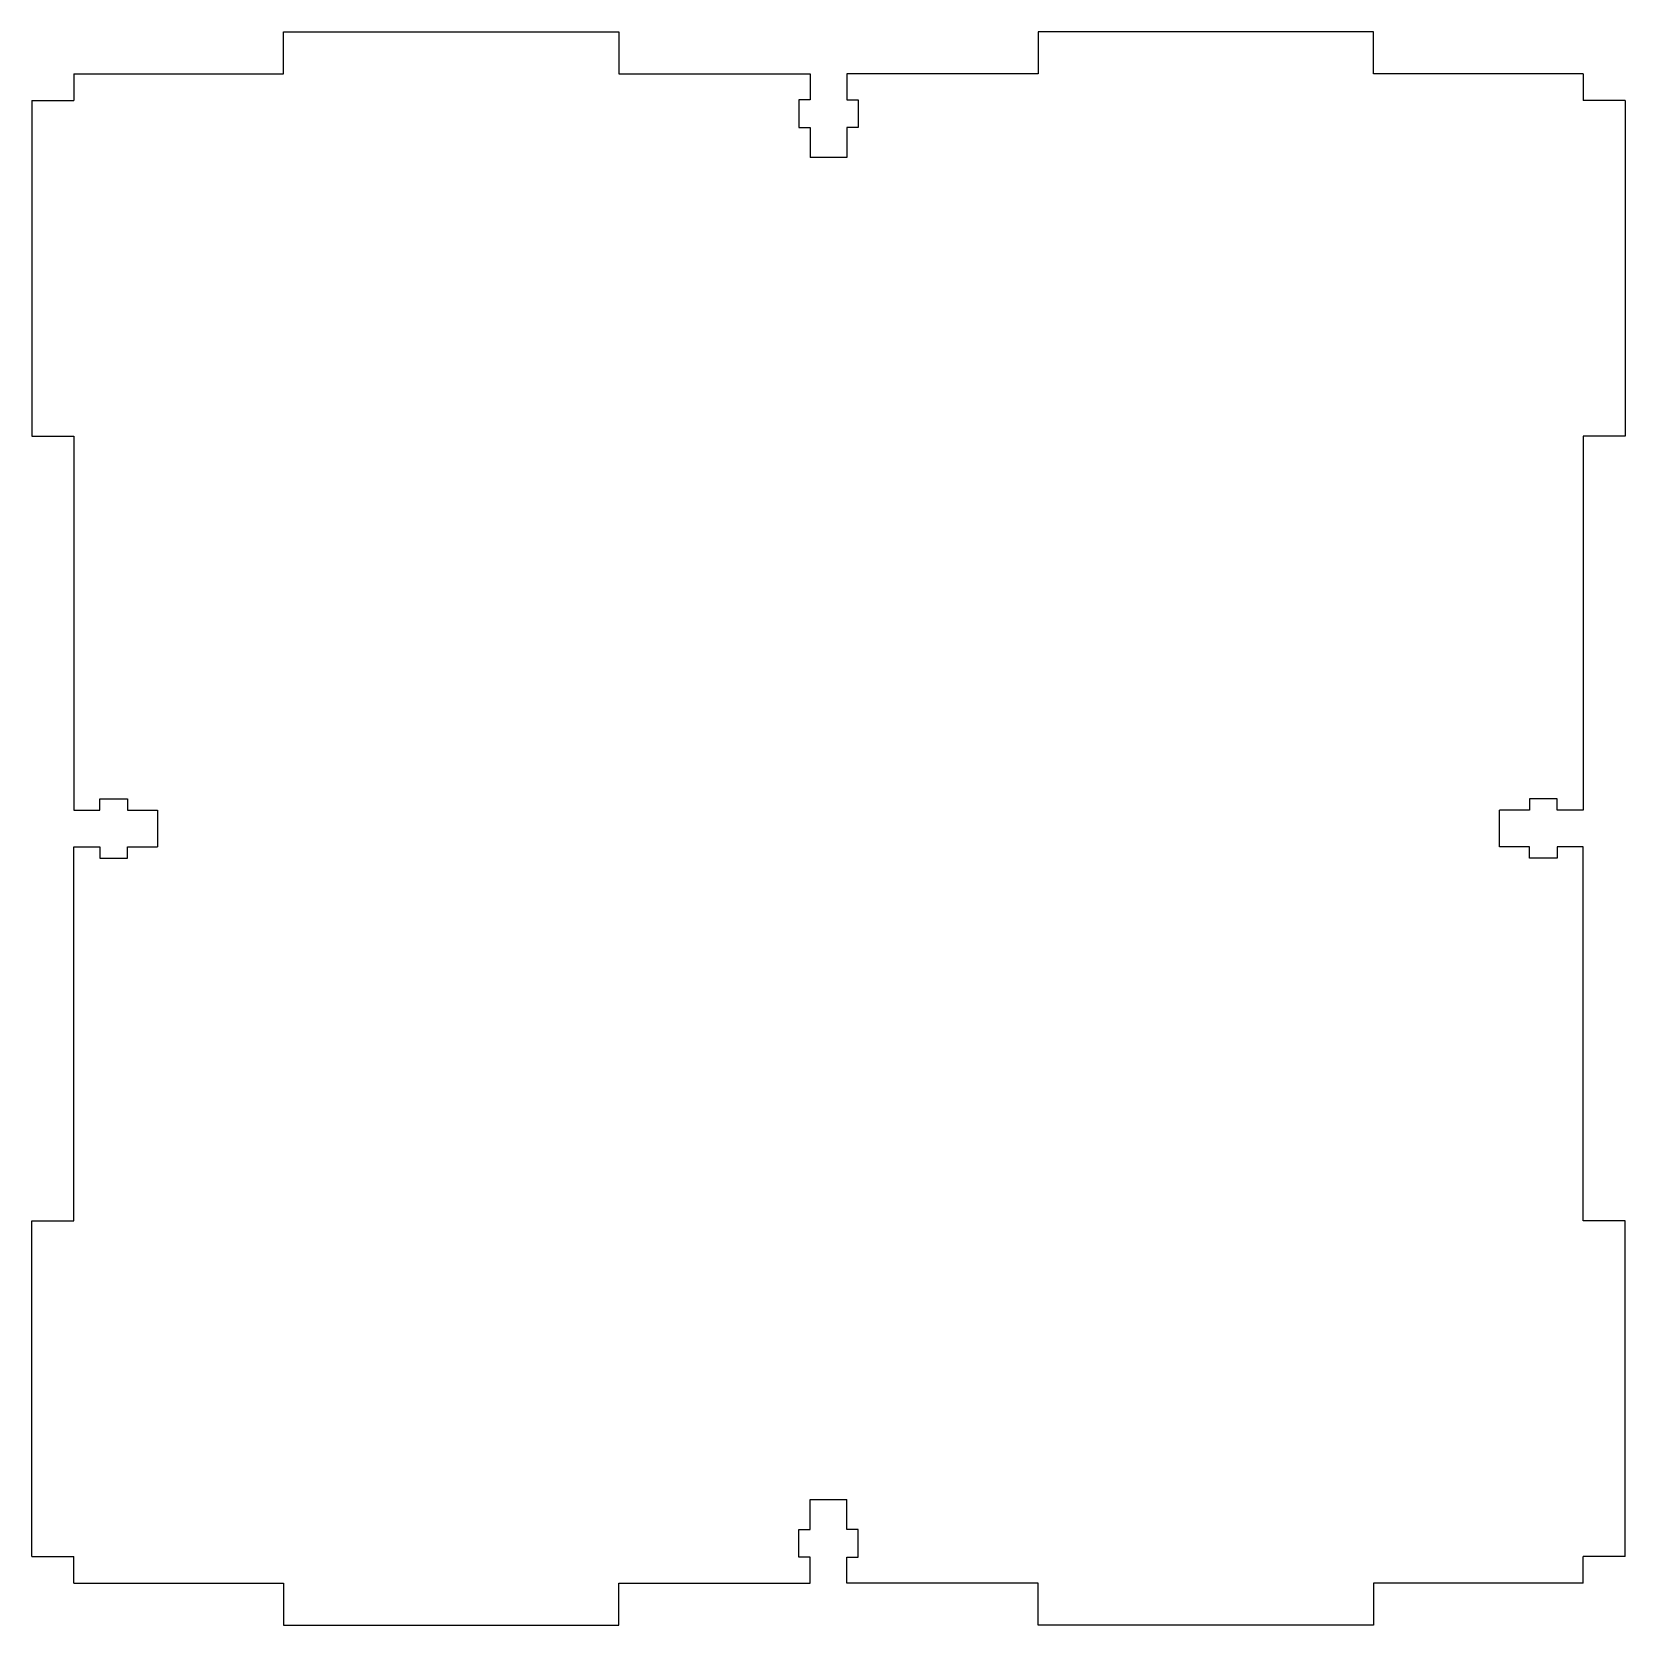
# Model space of a CAD drawing. Extents: x -95 to 95, y -95 to 95.
import ezdxf

# ---------------------------------------------------------------- set-up
doc = ezdxf.new("R2010")
doc.units = 0
doc.header["$MEASUREMENT"] = 0
doc.layers.add('VISIBLE', color=7, linetype='CONTINUOUS')

msp = doc.modelspace()

# ---------------------------------------------------------------- linework, layer by layer
at = {"layer": 'VISIBLE'}
for p, q in [((-65, 95), (-25, 95)), ((-65, 90), (-65, 95)), ((-25, 95), (-25, 90)), ((65, 95), (25, 95)), ((25, 95), (25, 90)), ((65, 90), (65, 95)), ((-90, 90), (-65, 90)), ((-90, 90), (-90, 86.8)), ((-25, 90), (-2.2, 90)), ((-2.2, 90), (-2.2, 86.9)), ((25, 90), (2.2, 90)), ((2.2, 90), (2.2, 86.9)), ((90, 90), (65, 90)), ((90, 90), (90, 86.8)), ((-95, 86.8), (-90, 86.8)), ((-95, 86.8), (-95, 46.8)), ((-3.55, 86.9), (-3.55, 83.6)), ((-2.2, 86.9), (-3.55, 86.9)), ((2.2, 86.9), (3.55, 86.9)), ((3.55, 86.9), (3.55, 83.6)), ((95, 86.8), (90, 86.8)), ((95, 86.8), (95, 46.8)), ((-3.55, 83.6), (-2.2, 83.6)), ((-2.2, 83.6), (-2.2, 80)), ((3.55, 83.6), (2.2, 83.6)), ((2.2, 83.6), (2.2, 80)), ((2.2, 80), (-2.2, 80)), ((-95, 46.8), (-90, 46.8)), ((-90, 46.8), (-90, 2.2)), ((90, 46.8), (90, 2.2)), ((95, 46.8), (90, 46.8)), ((-90, 2.2), (-86.9, 2.2)), ((-86.9, 2.2), (-86.9, 3.55)), ((-86.9, 3.55), (-83.6, 3.55)), ((-83.6, 3.55), (-83.6, 2.2)), ((-83.6, 2.2), (-80, 2.2)), ((-80, 2.2), (-80, -2.2)), ((80, -2.2), (80, 2.2)), ((83.6, 2.2), (80, 2.2)), ((83.6, 3.55), (83.6, 2.2)), ((86.9, 3.55), (83.6, 3.55)), ((86.9, 2.2), (86.9, 3.55)), ((90, 2.2), (86.9, 2.2)), ((-90, -2.2), (-86.9, -2.2)), ((-90, -46.8), (-90, -2.2)), ((-86.9, -2.2), (-86.9, -3.55)), ((-86.9, -3.55), (-83.6, -3.55)), ((-83.6, -2.2), (-80, -2.2)), ((-83.6, -3.55), (-83.6, -2.2)), ((83.6, -2.2), (80, -2.2)), ((83.6, -3.55), (83.6, -2.2)), ((86.9, -3.55), (83.6, -3.55)), ((90, -2.2), (86.9, -2.2)), ((86.9, -2.2), (86.9, -3.55)), ((90, -46.8), (90, -2.2)), ((-95, -46.8), (-90, -46.8)), ((-95, -86.8), (-95, -46.8)), ((95, -46.8), (90, -46.8)), ((95, -86.8), (95, -46.8)), ((-2.2, -83.6), (-2.2, -80)), ((-2.2, -80), (2.2, -80)), ((2.2, -83.6), (2.2, -80)), ((-3.55, -86.9), (-3.55, -83.6)), ((-3.55, -83.6), (-2.2, -83.6)), ((3.55, -83.6), (2.2, -83.6)), ((3.55, -86.9), (3.55, -83.6)), ((-95, -86.8), (-90, -86.8)), ((-90, -90), (-90, -86.8)), ((-2.2, -86.9), (-3.55, -86.9)), ((-2.2, -90), (-2.2, -86.9)), ((2.2, -86.9), (3.55, -86.9)), ((2.2, -90), (2.2, -86.9)), ((90, -90), (90, -86.8)), ((95, -86.8), (90, -86.8)), ((-90, -90), (-65, -90)), ((-65, -90), (-65, -95)), ((-25, -95), (-25, -90)), ((-25, -90), (-2.2, -90)), ((25, -90), (2.2, -90)), ((25, -95), (25, -90)), ((65, -90), (65, -95)), ((90, -90), (65, -90)), ((-65, -95), (-25, -95)), ((65, -95), (25, -95))]:
    msp.add_line(p, q, dxfattribs=at)

doc.saveas('drawing.dxf')
